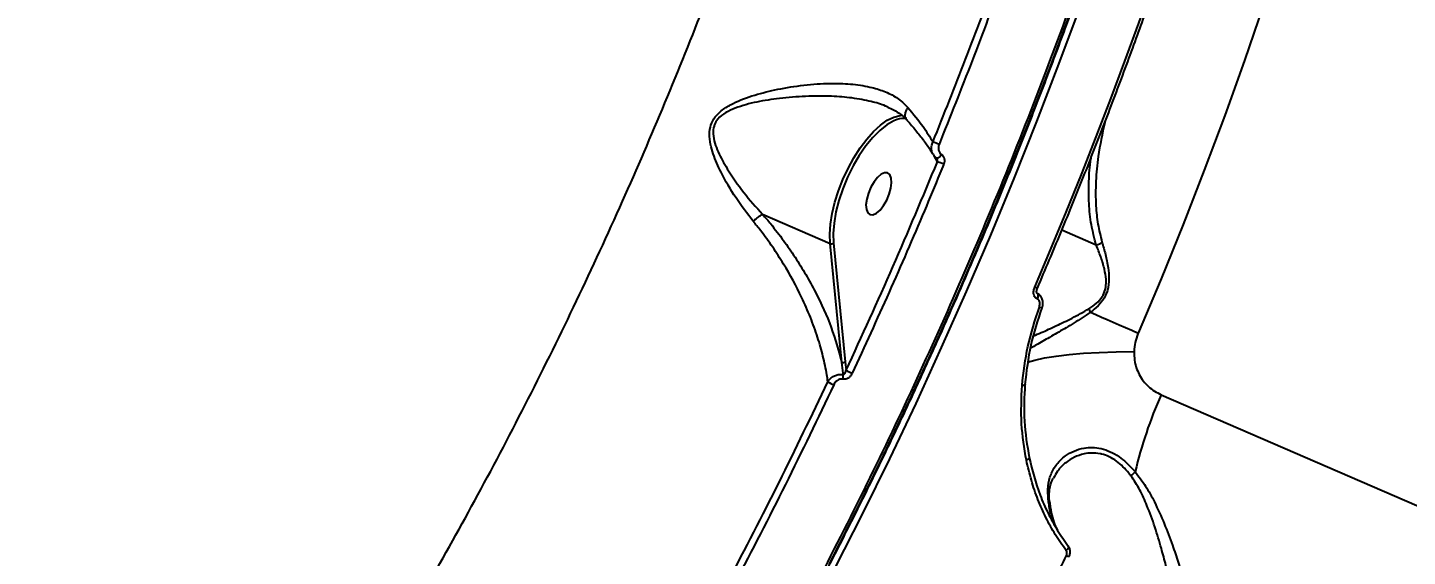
# Model space of a CAD drawing. Header units: millimetres. Extents: x -4153 to 4002, y -5023 to 3197.
# Drawn here: x -782.4 to -508.7, y -1783.3 to -1678.3 of the extents above; entities that cross this region are included whole.
import ezdxf

# ---------------------------------------------------------------- set-up
doc = ezdxf.new("R2010")
doc.units = ezdxf.units.MM
for name, color, linetype in [('DIKOM_ОБЪЕКТ', 7, 'Continuous'), ('DIKOM_РАЗМЕР_ЗОНА', 7, 'Continuous'), ('DIKOM_РАЗМЕР_ОБЪЕКТА', 7, 'Continuous')]:
    doc.layers.add(name, color=color, linetype=linetype)
doc.styles.add('style1', font='arialbd.ttf', dxfattribs={"width": 0.8})
doc.dimstyles.new('1-50', dxfattribs={"dimtxt": 300, "dimasz": 200, "dimexe": 100, "dimexo": 0, "dimgap": 100, "dimtad": 1, "dimtxsty": 'style1', "dimcen": 200, "dimclrd": 7, "dimclre": 7, "dimclrt": 7, "dimadec": 1, "dimazin": 2, "dimtfac": 1, "dimtmove": 0, "dimatfit": 2, "dimfxl": 0, "dimlwd": 25, "dimlwe": 18, "dimarcsym": 0})

# ---------------------------------------------------------------- blocks, each defined once
blk = doc.blocks.new('*D9')
at = {"layer": 'Defpoints', "color": 0, "transparency": 16777216}
for p in [(2370.19, 1747.32), (-2106.31, -2974.61), (1195.51, -2974.61)]:
    blk.add_point(p, dxfattribs=at)
at = {"layer": 'DIKOM_РАЗМЕР_ОБЪЕКТА', "color": 7, "lineweight": 18, "transparency": 16777216}
for p, q in [((2370.19, 1747.32), (-2206.31, 1747.32)), ((1195.51, -2974.61), (-2206.31, -2974.61))]:
    blk.add_line(p, q, dxfattribs=at)
at = {"layer": 'DIKOM_РАЗМЕР_ОБЪЕКТА', "color": 7, "lineweight": 25, "transparency": 16777216}
blk.add_line((-2106.31, 1547.32), (-2106.31, -2774.61), dxfattribs=at)
at = {"layer": 'DIKOM_РАЗМЕР_ОБЪЕКТА', "color": 7, "transparency": 16777216}
for points in [[(-2139.64, 1547.32), (-2072.98, 1547.32), (-2106.31, 1747.32)], [(-2139.64, -2774.61), (-2072.98, -2774.61), (-2106.31, -2974.61)]]:
    blk.add_solid(points, dxfattribs=at)
at = {"layer": 'DIKOM_РАЗМЕР_ОБЪЕКТА', "color": 7, "transparency": 16777216, "insert": (-2359.48, -612.26), "char_height": 300, "attachment_point": 5, "rotation": 90, "style": 'style1'}
blk.add_mtext('{\\fArial|b0|i0|c204|p34;4700}', dxfattribs=at)
blk = doc.blocks.new('*D10')
at = {"layer": 'Defpoints', "color": 0, "transparency": 16777216}
for p in [(4001.69, -909.96), (-3216.31, -1859.46), (4001.69, -4923)]:
    blk.add_point(p, dxfattribs=at)
at = {"layer": 'DIKOM_РАЗМЕР_ЗОНА', "color": 7, "lineweight": 18, "transparency": 16777216}
for p, q in [((4001.69, -909.96), (4001.69, -5023)), ((-3216.31, -1859.46), (-3216.31, -5023))]:
    blk.add_line(p, q, dxfattribs=at)
at = {"layer": 'DIKOM_РАЗМЕР_ЗОНА', "color": 7, "lineweight": 25, "transparency": 16777216}
blk.add_line((-3016.31, -4923), (3801.69, -4923), dxfattribs=at)
at = {"layer": 'DIKOM_РАЗМЕР_ЗОНА', "color": 7, "transparency": 16777216}
for points in [[(-3016.31, -4889.67), (-3016.31, -4956.33), (-3216.31, -4923)], [(3801.69, -4889.67), (3801.69, -4956.33), (4001.69, -4923)]]:
    blk.add_solid(points, dxfattribs=at)
at = {"layer": 'DIKOM_РАЗМЕР_ЗОНА', "color": 7, "transparency": 16777216, "insert": (392.69, -4669.83), "char_height": 300, "attachment_point": 5, "style": 'style1'}
blk.add_mtext('{\\fArial|b0|i0|c204|p34;7200}', dxfattribs=at)
blk = doc.blocks.new('*D11')
at = {"layer": 'Defpoints', "color": 0, "transparency": 16777216}
for p in [(2631.36, 3197.31), (-3702.81, -4429.79), (2071.05, -4429.79)]:
    blk.add_point(p, dxfattribs=at)
at = {"layer": 'DIKOM_РАЗМЕР_ЗОНА', "color": 7, "lineweight": 18, "transparency": 16777216}
for p, q in [((2631.36, 3197.31), (-3802.81, 3197.31)), ((2071.05, -4429.79), (-3802.81, -4429.79))]:
    blk.add_line(p, q, dxfattribs=at)
at = {"layer": 'DIKOM_РАЗМЕР_ЗОНА', "color": 7, "lineweight": 25, "transparency": 16777216}
blk.add_line((-3702.81, 2997.31), (-3702.81, -4229.79), dxfattribs=at)
at = {"layer": 'DIKOM_РАЗМЕР_ЗОНА', "color": 7, "transparency": 16777216}
for points in [[(-3736.14, 2997.31), (-3669.48, 2997.31), (-3702.81, 3197.31)], [(-3736.14, -4229.79), (-3669.48, -4229.79), (-3702.81, -4429.79)]]:
    blk.add_solid(points, dxfattribs=at)
at = {"layer": 'DIKOM_РАЗМЕР_ЗОНА', "color": 7, "transparency": 16777216, "insert": (-3955.98, -616.24), "char_height": 300, "attachment_point": 5, "rotation": 90, "style": 'style1'}
blk.add_mtext('{\\fArial|b0|i0|c204|p34;7600}', dxfattribs=at)
blk = doc.blocks.new('*D12')
at = {"layer": 'Defpoints', "color": 0, "transparency": 16777216}
for p in [(-1688.31, 690.56), (2486.69, 690.56), (-1688.31, -3442.2)]:
    blk.add_point(p, dxfattribs=at)
at = {"layer": 'DIKOM_РАЗМЕР_ОБЪЕКТА', "color": 7, "lineweight": 18, "transparency": 16777216}
for p, q in [((-1688.31, 690.56), (-1688.31, -3542.2)), ((2486.69, 690.56), (2486.69, -3542.2))]:
    blk.add_line(p, q, dxfattribs=at)
at = {"layer": 'DIKOM_РАЗМЕР_ОБЪЕКТА', "color": 7, "lineweight": 25, "transparency": 16777216}
blk.add_line((2286.69, -3442.2), (-1488.31, -3442.2), dxfattribs=at)
at = {"layer": 'DIKOM_РАЗМЕР_ОБЪЕКТА', "color": 7, "transparency": 16777216}
for points in [[(-1488.31, -3408.87), (-1488.31, -3475.54), (-1688.31, -3442.2)], [(2286.69, -3408.87), (2286.69, -3475.54), (2486.69, -3442.2)]]:
    blk.add_solid(points, dxfattribs=at)
at = {"layer": 'DIKOM_РАЗМЕР_ОБЪЕКТА', "color": 7, "transparency": 16777216, "insert": (399.19, -3189.03), "char_height": 300, "attachment_point": 5, "style": 'style1'}
blk.add_mtext('{\\fArial|b0|i0|c204|p34;4175}', dxfattribs=at)

msp = doc.modelspace()

# ---------------------------------------------------------------- linework, layer by layer
at = {"layer": 'DIKOM_ОБЪЕКТ', "color": 7, "linetype": 'Continuous'}
for p, q in [((-601.937, -1704.931), (-602.561, -1703.779)), ((-636.619, -1715.353), (-623.239, -1721.148)), ((-570.429, -1721.488), (-577.294, -1718.515)), ((-620.907, -1744.754), (-623.239, -1721.148)), ((-622.546, -1721.019), (-620.214, -1744.626)), ((-582.108, -1731.11), (-582.185, -1731.076)), ((-582.102, -1732.197), (-582.18, -1732.163)), ((-620.214, -1744.626), (-620.053, -1746.321)), ((-557.58, -1751.196), (-268.723, -1876.294)), ((-623.437, -1784.895), (-621.282, -1780.679))]:
    msp.add_line(p, q, dxfattribs=at)
at = {"layer": 'DIKOM_ОБЪЕКТ', "color": 7, "linetype": 'Continuous', "flags": 128}
for points in [[(-621.282, -1780.679), (-617.986, -1774.127), (-612.66, -1763.259), (-607.461, -1752.299), (-602.395, -1741.258), (-597.465, -1730.145), (-592.676, -1718.968), (-588.032, -1707.737), (-583.536, -1696.462), (-579.193, -1685.153), (-575.007, -1673.818), (-570.98, -1662.467), (-567.115, -1651.111), (-563.418, -1639.757), (-559.89, -1628.417), (-556.534, -1617.1), (-553.354, -1605.814), (-550.351, -1594.57), (-547.529, -1583.377), (-544.89, -1572.244), (-542.436, -1561.182), (-540.168, -1550.198), (-539.562, -1547.108)], [(-507.926, -1556.612), (-509.668, -1566.921), (-511.603, -1577.333), (-513.728, -1587.836), (-516.042, -1598.42), (-518.543, -1609.077), (-521.228, -1619.797), (-524.095, -1630.568), (-527.142, -1641.382), (-530.365, -1652.227), (-533.761, -1663.095), (-537.328, -1673.974), (-541.062, -1684.856), (-544.959, -1695.729), (-549.016, -1706.583), (-553.229, -1717.409), (-557.594, -1728.197), (-562.108, -1738.936)], [(-582.642, -1729.82), (-579.495, -1722.389), (-576.413, -1714.935), (-573.396, -1707.462), (-570.445, -1699.97), (-567.562, -1692.465), (-564.747, -1684.947), (-562.001, -1677.42), (-559.325, -1669.887)], [(-573.729, -1674.22), (-577.926, -1685.581), (-582.279, -1696.918), (-586.785, -1708.22), (-591.44, -1719.477), (-596.241, -1730.681), (-601.182, -1741.821), (-606.26, -1752.889), (-611.472, -1763.874), (-616.811, -1774.769), (-622.274, -1785.563)], [(-623.239, -1721.148), (-623.299, -1719.324), (-623.157, -1717.321), (-622.817, -1715.183), (-622.284, -1712.957), (-621.572, -1710.69), (-620.695, -1708.432), (-619.672, -1706.231), (-618.527, -1704.136), (-617.282, -1702.191), (-615.967, -1700.44), (-614.608, -1698.92), (-613.236, -1697.663), (-611.88, -1696.698), (-610.57, -1696.045), (-609.333, -1695.718), (-608.892, -1695.682)], [(-609.926, -1696.562), (-610.608, -1696.825), (-611.966, -1697.592), (-613.363, -1698.691), (-614.766, -1700.093), (-616.139, -1701.765), (-617.45, -1703.666), (-618.668, -1705.752), (-619.763, -1707.97), (-620.708, -1710.268), (-621.481, -1712.591), (-622.062, -1714.881), (-622.439, -1717.084), (-622.602, -1719.147), (-622.546, -1721.019)], [(-601.15, -1703.481), (-601.282, -1703.684), (-601.431, -1703.868), (-601.589, -1704.021), (-601.745, -1704.135), (-601.891, -1704.203), (-602.019, -1704.221), (-602.116, -1704.189)], [(-611.824, -1707.123), (-612.414, -1707.096), (-613.098, -1707.407), (-613.821, -1708.03), (-614.523, -1708.916), (-615.149, -1709.992), (-615.647, -1711.172), (-615.977, -1712.36), (-616.112, -1713.459), (-616.041, -1714.381), (-615.771, -1715.051), (-615.323, -1715.414), (-614.733, -1715.441), (-614.048, -1715.13), (-613.326, -1714.507), (-612.624, -1713.621), (-611.998, -1712.545), (-611.5, -1711.365), (-611.17, -1710.177), (-611.035, -1709.078), (-611.105, -1708.156), (-611.376, -1707.487), (-611.824, -1707.123)], [(-582.181, -1731.078), (-582.132, -1731.111), (-582.055, -1731.231), (-582.02, -1731.414), (-582.03, -1731.642), (-582.085, -1731.899), (-582.18, -1732.163)], [(-582.108, -1731.109), (-582.054, -1731.144), (-581.977, -1731.265), (-581.942, -1731.447), (-581.953, -1731.676), (-582.008, -1731.933), (-582.102, -1732.197)], [(-571.597, -1734.805), (-570.534, -1735.271), (-569.432, -1735.752), (-568.293, -1736.249), (-567.119, -1736.76), (-565.911, -1737.285), (-564.672, -1737.824), (-563.404, -1738.374), (-562.108, -1738.936)], [(-584.047, -1744.717), (-582.633, -1744.299), (-580.694, -1743.872), (-578.421, -1743.501), (-575.837, -1743.19), (-572.967, -1742.941), (-569.84, -1742.758), (-566.487, -1742.642), (-562.939, -1742.594)], [(-584.599, -1749.132), (-584.555, -1749.17), (-584.546, -1749.207), (-584.571, -1749.24), (-584.631, -1749.27), (-584.723, -1749.294), (-584.844, -1749.312), (-584.99, -1749.323), (-585.155, -1749.328)], [(-583.749, -1763.657), (-583.705, -1763.709), (-583.695, -1763.769), (-583.721, -1763.835), (-583.78, -1763.905), (-583.872, -1763.976), (-583.993, -1764.046), (-584.138, -1764.111), (-584.303, -1764.17)], [(-579.71, -1772.549), (-579.714, -1772.517), (-579.729, -1772.439)], [(-576, -1781.217), (-575.953, -1781.284), (-575.936, -1781.371), (-575.949, -1781.475), (-575.992, -1781.592), (-576.064, -1781.719), (-576.161, -1781.849), (-576.281, -1781.98), (-576.418, -1782.105)], [(-578.825, -1788.135), (-578.515, -1787.507), (-578.206, -1786.879), (-577.896, -1786.25), (-577.587, -1785.622), (-577.279, -1784.992), (-576.971, -1784.363), (-576.663, -1783.733), (-576.356, -1783.103)]]:
    msp.add_lwpolyline(points, dxfattribs=at)
at = {"layer": 'DIKOM_ОБЪЕКТ', "color": 7, "linetype": 'Continuous'}
for centre, radius, start, end in [((-608.545, -1700.518), 4.19, 82.88179, 109.2477), ((-607.862, -1715.725), 15.555, 66.34853, 71.1472), ((-607.504, -1720.902), 16.913, 66.25172, 70.78286), ((-622.99, -1720.557), 0.641, 247.15842, 313.81888), ((-571.257, -1718.68), 2.927, 286.43153, 311.85891), ((-587.938, -1742.457), 13.703, 64.90756, 67.26111), ((-580.241, -1729.988), 4.081, 248.57498, 256.50028), ((-574.918, -1735.833), 3.476, 17.18949, 29.62684), ((-620.658, -1744.163), 0.642, 247.17846, 313.79885), ((-618.032, -1738.682), 11.424, 240.40831, 246.94904), ((-622.526, -1747.447), 1.912, 340.69389, 7.4111), ((-614.066, -1735.619), 12.263, 240.7749, 247.01889), ((-478.358, -1786.349), 86.671, 156.07185, 166.74861), ((-568.635, -1761.04), 8.037, 309.08348, 317.37461), ((-580.829, -1772.693), 1.13, 13.02146, 40.45071), ((-575.714, -1782.021), 1.258, 239.2995, 265.35433)]:
    msp.add_arc(centre, radius, start, end, dxfattribs=at)
for points, knots in [([(-775.147, -1423.176), (-778.78, -1427.027), (-786.052, -1434.734), (-797.69, -1446.359), (-809.825, -1457.994), (-822.653, -1469.772), (-836.164, -1481.666), (-850.35, -1493.648), (-864.987, -1505.521), (-880.537, -1517.644), (-897.033, -1529.974), (-914.481, -1542.46), (-932.304, -1554.678), (-950.419, -1566.571), (-968.742, -1578.082), (-987.198, -1589.158), (-1005.757, -1599.772), (-1024.387, -1609.916), (-1043.05, -1619.575), (-1061.659, -1628.703), (-1080.125, -1637.257), (-1098.377, -1645.196), (-1116.379, -1652.497), (-1134.107, -1659.16), (-1151.523, -1665.177), (-1168.546, -1670.519), (-1185.096, -1675.162), (-1201.415, -1679.153), (-1217.423, -1682.431), (-1233.05, -1684.953), (-1247.972, -1686.655), (-1262.103, -1687.5), (-1275.484, -1687.566), (-1283.653, -1686.899), (-1287.735, -1686.565)], [0, 0, 0, 0, 0.0277664, 0.0555663, 0.0833658, 0.1111323, 0.1400374, 0.1689801, 0.1979226, 0.2268277, 0.2586373, 0.2905482, 0.3225098, 0.3544716, 0.3863819, 0.4181914, 0.4498953, 0.4816999, 0.5135555, 0.5454108, 0.5772152, 0.6089191, 0.6405474, 0.672276, 0.7040551, 0.7358343, 0.7675626, 0.7991908, 0.8325939, 0.8660265, 0.8994295, 0.932943, 0.9664864, 1, 1, 1, 1]), ([(-899.424, -2046.968), (-896.636, -2046.982), (-890.117, -2047.013), (-879.383, -2045.587), (-867.344, -2042.912), (-855.077, -2038.977), (-842.647, -2033.874), (-830.099, -2027.657), (-817.23, -2020.228), (-804.071, -2011.559), (-790.662, -2001.652), (-777.298, -1990.724), (-764.025, -1978.837), (-750.883, -1966.073), (-737.658, -1952.223), (-724.395, -1937.288), (-711.139, -1921.297), (-698.334, -1904.796), (-686.011, -1887.894), (-674.185, -1870.701), (-662.514, -1852.734), (-651.044, -1834.021), (-639.816, -1814.605), (-628.928, -1794.642), (-618.422, -1774.183), (-608.33, -1753.29), (-598.626, -1731.89), (-589.361, -1710.037), (-580.58, -1687.798), (-572.474, -1665.662), (-565.057, -1643.704), (-558.324, -1621.989), (-552.167, -1600.167), (-546.629, -1578.307), (-541.761, -1556.495), (-537.858, -1536.459), (-535.849, -1523.867), (-534.96, -1518.299)], [0, 0, 0, 0, 0.0220395, 0.0515326, 0.0810497, 0.1105429, 0.1392036, 0.1678862, 0.1965469, 0.2260401, 0.2555572, 0.2850503, 0.3137108, 0.3423936, 0.3710543, 0.4005475, 0.4300646, 0.4595577, 0.4871865, 0.5148349, 0.5424636, 0.5708351, 0.5992283, 0.6276, 0.6562607, 0.6849435, 0.7136044, 0.7430974, 0.7726148, 0.8021078, 0.8307687, 0.8594514, 0.8881122, 0.9176053, 0.9471224, 0.9766157, 1, 1, 1, 1]), ([(-899.157, -2047.144), (-897.962, -2047.163), (-894.982, -2047.208), (-890.106, -2046.943), (-884.543, -2046.392), (-878.883, -2045.533), (-873.129, -2044.381), (-867.276, -2042.931), (-861.324, -2041.183), (-855.276, -2039.136), (-849.154, -2036.799), (-842.981, -2034.18), (-836.776, -2031.286), (-830.543, -2028.119), (-824.278, -2024.68), (-817.979, -2020.967), (-811.645, -2016.98), (-805.274, -2012.719), (-798.864, -2008.181), (-792.413, -2003.366), (-785.919, -1998.272), (-779.383, -1992.898), (-772.82, -1987.258), (-766.258, -1981.375), (-759.721, -1975.268), (-753.217, -1968.948), (-746.744, -1962.411), (-740.296, -1955.656), (-733.874, -1948.68), (-727.474, -1941.481), (-721.095, -1934.059), (-714.736, -1926.41), (-708.393, -1918.533), (-702.067, -1910.423), (-695.767, -1902.096), (-689.522, -1893.589), (-683.356, -1884.929), (-677.276, -1876.133), (-671.277, -1867.192), (-665.358, -1858.106), (-659.519, -1848.874), (-653.76, -1839.496), (-648.08, -1829.973), (-642.481, -1820.306), (-636.962, -1810.494), (-631.523, -1800.535), (-626.169, -1790.441), (-620.916, -1780.239), (-615.78, -1769.96), (-610.771, -1759.626), (-605.892, -1749.24), (-601.141, -1738.802), (-596.518, -1728.311), (-592.023, -1717.768), (-587.657, -1707.173), (-583.419, -1696.527), (-579.309, -1685.828), (-575.328, -1675.078), (-571.478, -1664.281), (-567.766, -1653.462), (-564.207, -1642.654), (-560.809, -1631.887), (-557.574, -1621.168), (-554.502, -1610.496), (-551.592, -1599.871), (-548.844, -1589.292), (-546.258, -1578.76), (-543.834, -1568.275), (-541.573, -1557.838), (-539.474, -1547.448), (-537.543, -1537.11), (-535.882, -1527.54), (-534.946, -1521.465), (-534.532, -1518.781)], [0, 0, 0, 0, 0.0094078, 0.0234759, 0.0375498, 0.05164, 0.065762, 0.0799313, 0.0941629, 0.1084719, 0.1228261, 0.1371271, 0.1513573, 0.1655336, 0.1796719, 0.1937881, 0.2078978, 0.2220155, 0.2361534, 0.2503267, 0.2645522, 0.2788451, 0.2932014, 0.3075358, 0.321785, 0.3359737, 0.3501178, 0.3642337, 0.3783369, 0.3924444, 0.406567, 0.4207203, 0.4349202, 0.4491831, 0.4635204, 0.4778593, 0.4920989, 0.5062929, 0.5204524, 0.5345892, 0.5487143, 0.5628397, 0.5769744, 0.5911282, 0.6053128, 0.6195396, 0.63382, 0.6481186, 0.6623743, 0.6765814, 0.690751, 0.7048946, 0.7190236, 0.7331495, 0.7472823, 0.7614308, 0.7756069, 0.7898213, 0.8040857, 0.8183882, 0.8326644, 0.8468851, 0.8610658, 0.8752171, 0.8893513, 0.9034788, 0.9176113, 0.9317564, 0.9459255, 0.9601292, 0.9743798, 0.9886797, 1, 1, 1, 1]), ([(-931.735, -1990.657), (-928.41, -1990.573), (-921.758, -1990.406), (-911.344, -1988.767), (-900.547, -1986.094), (-889.355, -1982.247), (-877.807, -1977.238), (-866.154, -1971.172), (-854.441, -1964.095), (-842.71, -1956.074), (-830.77, -1946.978), (-818.656, -1936.794), (-806.405, -1925.53), (-794.285, -1913.431), (-782.335, -1900.559), (-770.589, -1886.989), (-758.858, -1872.504), (-747.187, -1857.114), (-735.617, -1840.854), (-724.398, -1824.069), (-713.56, -1806.831), (-703.125, -1789.213), (-692.929, -1770.941), (-683.021, -1752.05), (-673.443, -1732.593), (-664.397, -1712.979), (-655.903, -1693.277), (-647.969, -1673.558), (-640.474, -1653.517), (-633.464, -1633.213), (-626.973, -1612.708), (-621.563, -1593.872), (-617.054, -1576.725), (-614.646, -1566.447), (-613.441, -1561.303)], [0, 0, 0, 0, 0.0311783, 0.062381, 0.0935595, 0.1256442, 0.1577551, 0.18984, 0.2210203, 0.2522245, 0.2834047, 0.31549, 0.3476011, 0.3796862, 0.4108893, 0.4421161, 0.473319, 0.5054258, 0.5375587, 0.5696653, 0.6009195, 0.6321981, 0.6634523, 0.6956102, 0.7277941, 0.7599519, 0.7912843, 0.8226405, 0.8539731, 0.8862091, 0.9184713, 0.9507073, 0.9753306, 1, 1, 1, 1]), ([(-602.836, -1701.005), (-600.648, -1695.53), (-596.274, -1684.582), (-590.116, -1668.029), (-584.237, -1651.407), (-580.612, -1640.298), (-578.799, -1634.744)], [0, 0, 0, 0, 0.2490999, 0.4982008, 0.7491006, 1, 1, 1, 1]), ([(-577.534, -1635.071), (-579.337, -1640.598), (-582.943, -1651.651), (-588.817, -1668.27), (-594.999, -1684.899), (-599.414, -1695.951), (-601.622, -1701.477)], [0, 0, 0, 0, 0.2491007, 0.4982016, 0.749099, 1, 1, 1, 1]), ([(-582.127, -1730.048), (-581.335, -1728.19), (-579.039, -1722.8), (-575.337, -1713.842), (-571.067, -1703.167), (-566.935, -1692.46), (-563.013, -1681.916), (-560.349, -1674.49), (-559, -1670.645), (-558.842, -1670.195)], [0, 0, 0, 0, 0.0939952, 0.2725883, 0.4511844, 0.6297834, 0.8083809, 0.9775833, 1, 1, 1, 1]), ([(-638.498, -1716.722), (-639.66, -1715.206), (-642.01, -1712.138), (-644.653, -1707.62), (-646.26, -1704.011), (-646.99, -1701.455), (-647.23, -1699.51), (-646.963, -1697.603), (-646.005, -1695.83), (-644.417, -1694.42), (-641.8, -1692.919), (-638.182, -1691.607), (-633.461, -1690.443), (-628.421, -1689.644), (-623.566, -1689.306), (-619.144, -1689.432), (-615.547, -1689.952), (-612.481, -1690.877), (-609.845, -1692.151), (-608.504, -1693.452), (-607.795, -1694.14)], [0, 0, 0, 0, 0.0863537, 0.1746786, 0.2336183, 0.2635126, 0.2941162, 0.3212063, 0.3485626, 0.3826688, 0.415427, 0.4844296, 0.5550137, 0.6333689, 0.7133089, 0.7760767, 0.8404091, 0.8905415, 0.9421338, 1, 1, 1, 1]), ([(-611.782, -1694.104), (-611.944, -1694.023), (-612.927, -1693.524), (-615.302, -1692.876), (-618.859, -1692.196), (-623.25, -1691.861), (-628.089, -1691.869), (-633.071, -1692.292), (-637.774, -1692.982), (-641.346, -1693.939), (-643.942, -1695.105), (-645.413, -1696.199), (-646.06, -1697.255), (-646.401, -1698.256), (-646.504, -1699.514), (-646.134, -1701.256), (-645.209, -1703.58), (-643.357, -1706.89), (-640.416, -1711.048), (-637.929, -1713.969), (-636.629, -1715.35), (-636.628, -1715.352)], [0, 0, 0, 0, 0.0110869, 0.0674739, 0.1391696, 0.2109614, 0.3008054, 0.3907178, 0.468948, 0.546952, 0.5822349, 0.6175082, 0.6406062, 0.6448509, 0.6721933, 0.7043974, 0.7368161, 0.8022816, 0.9010932, 0.9999032, 1, 1, 1, 1]), ([(-611.78, -1694.101), (-611.392, -1694.266), (-610.439, -1694.67), (-609.218, -1695.506), (-608.399, -1696.154), (-608.101, -1696.55), (-608.098, -1696.553)], [0, 0, 0, 0, 0.2580144, 0.6337222, 0.9969819, 1, 1, 1, 1]), ([(-607.795, -1694.14), (-607.822, -1694.175), (-607.996, -1694.407), (-608.264, -1694.89), (-608.43, -1695.562), (-608.38, -1696.16), (-608.17, -1696.421), (-608.077, -1696.538)], [0, 0, 0, 0, 0.0417147, 0.2742434, 0.5326073, 0.7910341, 1, 1, 1, 1]), ([(-608.105, -1696.547), (-607.985, -1696.675), (-607.207, -1697.508), (-605.981, -1698.982), (-604.471, -1700.932), (-603.43, -1702.424), (-602.973, -1703.214), (-602.844, -1703.437)], [0, 0, 0, 0, 0.0509315, 0.3313317, 0.6112213, 0.8901822, 1, 1, 1, 1]), ([(-607.795, -1694.14), (-606.737, -1695.431), (-604.774, -1697.825), (-603.447, -1700.002), (-602.836, -1701.005)], [0, 0, 0, 0, 0.53950804, 1, 1, 1, 1]), ([(-568.761, -1697.127), (-569.245, -1699.374), (-570.081, -1703.258), (-570.592, -1708.796), (-570.586, -1713.285), (-570.186, -1717.332), (-569.598, -1719.681), (-569.303, -1720.861)], [0, 0, 0, 0, 0.2805222, 0.4850004, 0.6907754, 0.8447932, 1, 1, 1, 1]), ([(-602.81, -1703.421), (-602.916, -1703.216), (-603.153, -1702.755), (-603.171, -1701.878), (-602.947, -1701.295), (-602.836, -1701.005)], [0, 0, 0, 0, 0.2885335, 0.6456027, 1, 1, 1, 1]), ([(-601.622, -1701.477), (-601.68, -1701.668), (-601.798, -1702.049), (-601.746, -1702.638), (-601.535, -1703.156), (-601.275, -1703.375), (-601.15, -1703.481)], [0, 0, 0, 0, 0.2583703, 0.5167438, 0.7678961, 1, 1, 1, 1]), ([(-620.053, -1746.321), (-616.918, -1739.488), (-610.637, -1725.802), (-604.84, -1711.895), (-601.937, -1704.931)], [0, 0, 0, 0, 0.4992751, 1, 1, 1, 1]), ([(-602.798, -1703.426), (-602.753, -1703.521), (-602.601, -1703.837), (-602.312, -1704.039), (-602.11, -1704.181)], [0, 0, 0, 0, 0.3009287, 1, 1, 1, 1]), ([(-602.116, -1704.195), (-602.096, -1704.204), (-602.072, -1704.215), (-602.042, -1704.276), (-602.035, -1704.29)], [0, 0, 0, 0, 0.7752578, 1, 1, 1, 1]), ([(-601.937, -1704.931), (-601.93, -1704.849), (-601.917, -1704.69), (-601.95, -1704.464), (-602.014, -1704.339), (-602.038, -1704.291)], [0, 0, 0, 0, 0.3952108, 0.7685162, 1, 1, 1, 1]), ([(-601.15, -1703.481), (-601.027, -1703.583), (-600.774, -1703.795), (-600.569, -1704.296), (-600.519, -1704.866), (-600.635, -1705.236), (-600.693, -1705.421)], [0, 0, 0, 0, 0.2339185, 0.4825407, 0.7413834, 1, 1, 1, 1]), ([(-570.429, -1721.488), (-570.794, -1720.137), (-571.526, -1717.435), (-571.949, -1713.175), (-571.925, -1708.821), (-571.765, -1705.761), (-571.474, -1704.179), (-571.455, -1704.076)], [0, 0, 0, 0, 0.2414003, 0.4829703, 0.7326827, 0.982456, 1, 1, 1, 1]), ([(-600.693, -1705.421), (-600.946, -1706.037), (-602.212, -1709.118), (-605.761, -1717.617), (-611.484, -1730.878), (-616.396, -1741.562), (-618.854, -1746.909)], [0, 0, 0, 0, 0.0441434, 0.2207126, 0.6100143, 1, 1, 1, 1]), ([(-638.498, -1716.722), (-638.461, -1716.689), (-638.217, -1716.473), (-637.745, -1716.084), (-637.115, -1715.625), (-636.79, -1715.443), (-636.628, -1715.352)], [0, 0, 0, 0, 0.0562414, 0.3684943, 0.6842569, 1, 1, 1, 1]), ([(-636.628, -1715.352), (-636.627, -1715.351), (-636.625, -1715.351), (-636.622, -1715.352), (-636.62, -1715.353), (-636.619, -1715.353)], [0, 0, 0, 0, 0.2936356, 0.7119937, 1, 1, 1, 1]), ([(-636.619, -1715.353), (-636.079, -1715.989), (-634.634, -1717.69), (-632.458, -1720.533), (-630.129, -1723.897), (-628.012, -1727.327), (-625.466, -1731.99), (-622.796, -1737.901), (-621.541, -1742.453), (-620.907, -1744.754)], [0, 0, 0, 0, 0.0670838, 0.1796463, 0.2922137, 0.4079232, 0.5236456, 0.7591269, 1, 1, 1, 1]), ([(-623.673, -1748.616), (-623.741, -1748.148), (-623.982, -1746.482), (-624.599, -1743.541), (-625.68, -1739.73), (-627.092, -1735.811), (-629.211, -1730.958), (-631.735, -1726.278), (-634.586, -1721.874), (-636.633, -1719.036), (-637.997, -1717.344), (-638.498, -1716.722)], [0, 0, 0, 0, 0.0465635, 0.1660352, 0.2855064, 0.4082661, 0.531018, 0.7327765, 0.8363413, 0.9398836, 1, 1, 1, 1]), ([(-569.303, -1720.861), (-569.07, -1721.669), (-568.604, -1723.285), (-568.09, -1725.729), (-567.846, -1728.124), (-568.06, -1730.241), (-568.879, -1732.124), (-570.086, -1733.614), (-571.08, -1734.397), (-571.597, -1734.805)], [0, 0, 0, 0, 0.1847792, 0.3692526, 0.5090931, 0.6522109, 0.7508644, 0.8702104, 1, 1, 1, 1]), ([(-571.896, -1734.114), (-571.388, -1733.779), (-570.427, -1733.145), (-569.251, -1731.857), (-568.549, -1730.254), (-568.461, -1729.043), (-568.532, -1727.666), (-568.841, -1726.004), (-569.537, -1723.741), (-570.131, -1722.239), (-570.429, -1721.488)], [0, 0, 0, 0, 0.1298096, 0.2451393, 0.3384666, 0.4557954, 0.4772406, 0.6177233, 0.8086954, 1, 1, 1, 1]), ([(-582.18, -1732.163), (-582.267, -1732.115), (-582.467, -1732.005), (-582.709, -1731.679), (-582.87, -1731.179), (-582.881, -1730.519), (-582.724, -1730.061), (-582.642, -1729.82)], [0, 0, 0, 0, 0.1205535, 0.2783186, 0.4706056, 0.7208195, 1, 1, 1, 1]), ([(-582.173, -1731.082), (-582.175, -1731.081), (-582.179, -1731.076), (-582.207, -1731.034), (-582.243, -1730.939), (-582.272, -1730.77), (-582.264, -1730.497), (-582.21, -1730.236), (-582.137, -1730.082), (-582.122, -1730.05)], [0, 0, 0, 0, 0.0680432, 0.1447806, 0.254077, 0.3851551, 0.5999833, 0.9167208, 1, 1, 1, 1]), ([(-581.207, -1733.952), (-581.174, -1733.868), (-581.023, -1733.488), (-580.982, -1732.812), (-581.157, -1732.037), (-581.534, -1731.487), (-581.879, -1731.176), (-582.094, -1731.123), (-582.112, -1731.118)], [0, 0, 0, 0, 0.0814044, 0.3695925, 0.5976275, 0.7963916, 0.9826852, 1, 1, 1, 1]), ([(-581.732, -1733.787), (-581.686, -1733.624), (-581.595, -1733.303), (-581.623, -1732.846), (-581.754, -1732.5), (-581.924, -1732.292), (-582.052, -1732.223), (-582.102, -1732.197)], [0, 0, 0, 0, 0.2734474, 0.5392614, 0.7386102, 0.898917, 1, 1, 1, 1]), ([(-585.155, -1749.328), (-584.853, -1746.731), (-584.244, -1741.472), (-582.576, -1736.37), (-581.732, -1733.787)], [0, 0, 0, 0, 0.4938382, 1, 1, 1, 1]), ([(-581.257, -1733.923), (-582.064, -1736.388), (-583.699, -1741.38), (-584.296, -1746.527), (-584.599, -1749.132)], [0, 0, 0, 0, 0.4938422, 1, 1, 1, 1]), ([(-571.597, -1734.805), (-572.685, -1735.531), (-574.889, -1737.001), (-578.003, -1738.802), (-580.793, -1740.418), (-582.653, -1741.484), (-583.376, -1741.838), (-583.508, -1741.902)], [0, 0, 0, 0, 0.2231997, 0.451958, 0.6950584, 0.9441769, 1, 1, 1, 1]), ([(-582.884, -1739.501), (-582.385, -1739.292), (-581.072, -1738.741), (-578.468, -1737.5), (-575.268, -1736.035), (-573.02, -1734.754), (-571.896, -1734.114)], [0, 0, 0, 0, 0.1785308, 0.4701576, 0.7353311, 1, 1, 1, 1]), ([(-562.108, -1738.936), (-562.13, -1738.99), (-562.382, -1739.588), (-562.778, -1740.8), (-562.885, -1741.988), (-562.939, -1742.594)], [0, 0, 0, 0, 0.0468306, 0.5142995, 1, 1, 1, 1]), ([(-562.939, -1742.594), (-562.928, -1743.171), (-562.896, -1744.789), (-562.02, -1747.288), (-560.202, -1749.743), (-558.46, -1750.709), (-557.58, -1751.196)], [0, 0, 0, 0, 0.1529744, 0.4283819, 0.7114385, 1, 1, 1, 1]), ([(-620.63, -1747.201), (-620.642, -1747.088), (-620.729, -1746.273), (-620.825, -1745.457), (-620.907, -1744.754)], [0, 0, 0, 0, 0.1380817, 1, 1, 1, 1]), ([(-664.565, -1825.902), (-660.967, -1819.733), (-653.771, -1807.395), (-643.379, -1788.24), (-633.276, -1768.677), (-626.874, -1755.303), (-623.673, -1748.616)], [0, 0, 0, 0, 0.2485983, 0.4971955, 0.7485976, 1, 1, 1, 1]), ([(-623.673, -1748.616), (-623.554, -1748.445), (-623.279, -1748.048), (-622.696, -1747.57), (-622.004, -1747.239), (-621.294, -1747.091), (-620.854, -1747.164), (-620.63, -1747.201)], [0, 0, 0, 0, 0.17421519, 0.40368605, 0.60523957, 0.80007475, 1, 1, 1, 1]), ([(-620.722, -1748.08), (-620.856, -1748.06), (-621.124, -1748.022), (-621.545, -1748.155), (-621.95, -1748.416), (-622.283, -1748.778), (-622.438, -1749.068), (-622.505, -1749.194)], [0, 0, 0, 0, 0.1888953, 0.3773634, 0.5790765, 0.81649, 1, 1, 1, 1]), ([(-618.854, -1746.909), (-618.924, -1747.04), (-619.086, -1747.346), (-619.44, -1747.726), (-619.867, -1748), (-620.305, -1748.138), (-620.583, -1748.099), (-620.722, -1748.08)], [0, 0, 0, 0, 0.1825606, 0.4237807, 0.6274516, 0.8133628, 1, 1, 1, 1]), ([(-620.63, -1747.201), (-620.602, -1747.201), (-620.554, -1747.201), (-620.459, -1747.157), (-620.345, -1747.052), (-620.218, -1746.846), (-620.117, -1746.595), (-620.073, -1746.405), (-620.053, -1746.321)], [0, 0, 0, 0, 0.0762907, 0.1322034, 0.2953421, 0.5061309, 0.7825337, 1, 1, 1, 1]), ([(-622.505, -1749.194), (-625.677, -1755.821), (-632.021, -1769.076), (-642.101, -1788.617), (-652.549, -1807.894), (-659.842, -1820.4), (-663.488, -1826.654)], [0, 0, 0, 0, 0.24859619, 0.49719341, 0.74859523, 1, 1, 1, 1]), ([(-584.303, -1764.17), (-584.701, -1761.775), (-585.508, -1756.927), (-585.273, -1751.88), (-585.155, -1749.328)], [0, 0, 0, 0, 0.49417577, 1, 1, 1, 1]), ([(-584.599, -1749.132), (-584.712, -1751.572), (-584.941, -1756.511), (-584.15, -1761.256), (-583.749, -1763.657)], [0, 0, 0, 0, 0.4941471, 1, 1, 1, 1]), ([(-579.97, -1771.96), (-580.019, -1771.077), (-580.119, -1769.309), (-579.51, -1766.961), (-578.356, -1764.911), (-576.769, -1763.357), (-574.898, -1762.287), (-573.057, -1761.737), (-571.215, -1761.603), (-569.465, -1761.809), (-567.669, -1762.421), (-565.491, -1763.665), (-563.861, -1765.167), (-562.874, -1766.306), (-562.722, -1766.482)], [0, 0, 0, 0, 0.1101029, 0.2202198, 0.3292898, 0.4383096, 0.5249651, 0.6115152, 0.6753448, 0.7390992, 0.803997, 0.8688883, 0.9797333, 1, 1, 1, 1]), ([(-576.418, -1782.105), (-577.152, -1781.061), (-578.619, -1778.973), (-580.472, -1775.575), (-582.065, -1771.974), (-583.381, -1768.176), (-583.996, -1765.506), (-584.303, -1764.17)], [0, 0, 0, 0, 0.1976837, 0.3953824, 0.5930941, 0.7965422, 1, 1, 1, 1]), ([(-583.749, -1763.657), (-583.11, -1766.181), (-582.142, -1770.006), (-580.026, -1774.725), (-578.183, -1778.122), (-576.721, -1780.195), (-576, -1781.217)], [0, 0, 0, 0, 0.3951738, 0.5986785, 0.8021849, 1, 1, 1, 1]), ([(-563.568, -1767.278), (-563.703, -1767.105), (-564.567, -1765.999), (-565.977, -1764.589), (-567.874, -1763.439), (-568.989, -1763.044), (-570.144, -1762.791), (-571.334, -1762.693), (-573.074, -1762.913), (-574.85, -1763.548), (-576.645, -1764.705), (-578.071, -1766.098), (-578.665, -1767.269), (-578.903, -1767.737)], [0, 0, 0, 0, 0.0272959, 0.1747988, 0.2515773, 0.3313422, 0.3460845, 0.4301761, 0.5168065, 0.6333595, 0.7531454, 0.9014212, 1, 1, 1, 1]), ([(-579.696, -1772.55), (-579.739, -1772.101), (-579.834, -1771.105), (-579.672, -1769.707), (-579.39, -1768.546), (-579.052, -1767.938), (-578.937, -1767.73)], [0, 0, 0, 0, 0.2427826, 0.5374354, 0.8423632, 1, 1, 1, 1]), ([(-555.558, -1790.617), (-555.674, -1789.827), (-555.924, -1788.125), (-556.607, -1785.075), (-557.56, -1781.461), (-558.768, -1777.433), (-560.208, -1773.523), (-561.718, -1770.038), (-562.952, -1768.197), (-563.568, -1767.278)], [0, 0, 0, 0, 0.122699, 0.2642643, 0.4059919, 0.5771207, 0.748234, 0.8743869, 1, 1, 1, 1]), ([(-562.722, -1766.482), (-562.004, -1767.41), (-560.567, -1769.27), (-558.702, -1772.801), (-556.911, -1776.762), (-555.375, -1780.827), (-554.162, -1784.465), (-553.284, -1787.526), (-552.953, -1789.219), (-552.799, -1790.008)], [0, 0, 0, 0, 0.1281512, 0.2567382, 0.4268187, 0.5968792, 0.7373067, 0.8775715, 1, 1, 1, 1]), ([(-578.552, -1777.294), (-578.805, -1776.74), (-579.362, -1775.517), (-579.746, -1773.603), (-579.92, -1772.327), (-579.97, -1771.96)], [0, 0, 0, 0, 0.37112629, 0.81948357, 1, 1, 1, 1]), ([(-578.068, -1778.161), (-578.204, -1777.886), (-578.583, -1777.124), (-579.062, -1775.564), (-579.453, -1773.926), (-579.584, -1772.8), (-579.626, -1772.433)], [0, 0, 0, 0, 0.1848361, 0.5131714, 0.8413131, 1, 1, 1, 1]), ([(-575.832, -1783.268), (-575.79, -1783.189), (-575.627, -1782.882), (-575.575, -1782.291), (-575.69, -1781.661), (-575.915, -1781.37), (-575.999, -1781.262)], [0, 0, 0, 0, 0.12381742, 0.48158241, 0.80665699, 1, 1, 1, 1]), ([(-576.356, -1783.103), (-576.316, -1782.998), (-576.236, -1782.787), (-576.248, -1782.457), (-576.33, -1782.232), (-576.403, -1782.127), (-576.418, -1782.105)], [0, 0, 0, 0, 0.3067499, 0.613343, 0.9195797, 1, 1, 1, 1])]:
    msp.add_open_spline(points, degree=3, knots=knots, dxfattribs=at)

# ---------------------------------------------------------------- dimensions: what is measured, and where the dimension line sits
at = {"layer": 'DIKOM_РАЗМЕР_ЗОНА'}
dim = msp.add_linear_dim(base=(-3702.81, -4429.789), p1=(2631.356, 3197.305), p2=(2071.052, -4429.789), angle=90, text='{\\fArial|b0|i0|c204|p34;7600}', dimstyle='1-50', dxfattribs=at)
dim.commit()
dim.dimension.update_dxf_attribs({"geometry": '*D11', "text_midpoint": (-3702.81, -616.242), "dimtype": 160})
dim = msp.add_linear_dim(base=(4001.69, -4923), p1=(-3216.31, -1859.463), p2=(4001.69, -909.963), text='{\\fArial|b0|i0|c204|p34;7200}', dimstyle='1-50', dxfattribs=at)
dim.commit()
dim.dimension.update_dxf_attribs({"geometry": '*D10', "text_midpoint": (392.69, -4923), "dimtype": 160})
at = {"layer": 'DIKOM_РАЗМЕР_ОБЪЕКТА'}
dim = msp.add_linear_dim(base=(-2106.31, -2974.611), p1=(2370.191, 1747.316), p2=(1195.51, -2974.611), angle=90, text='{\\fArial|b0|i0|c204|p34;4700}', dimstyle='1-50', dxfattribs=at)
dim.commit()
dim.dimension.update_dxf_attribs({"geometry": '*D9', "text_midpoint": (-2106.31, -612.262), "dimtype": 160})
dim = msp.add_linear_dim(base=(-1688.31, -3442.202), p1=(2486.69, 690.555), p2=(-1688.31, 690.555), text='{\\fArial|b0|i0|c204|p34;<>}', dimstyle='1-50', dxfattribs=at)
dim.commit()
dim.dimension.update_dxf_attribs({"geometry": '*D12', "text_midpoint": (399.19, -3442.202), "dimtype": 160})

doc.saveas('drawing.dxf')
